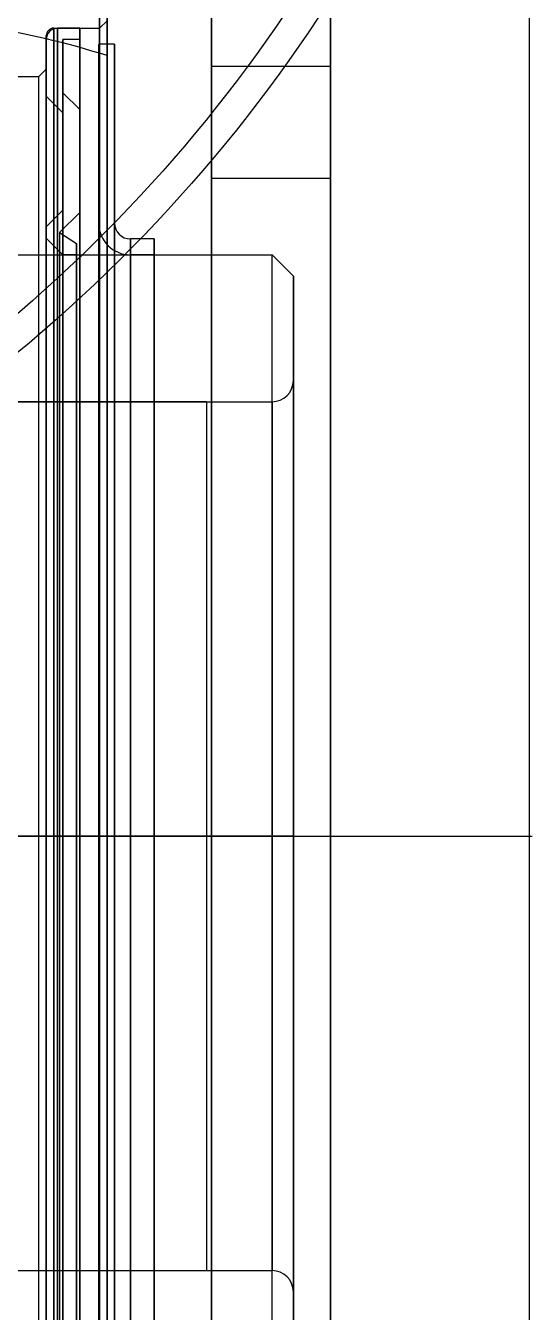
# Model space of a CAD drawing. Header units: millimetres. Extents: x -5505 to 394412, y -8522 to 584759.
# Drawn here: x 30849.1 to 30869.5, y 17937.4 to 17989.2 of the extents above; entities that cross this region are included whole.
import ezdxf

# ---------------------------------------------------------------- set-up
doc = ezdxf.new("R2010")
doc.units = ezdxf.units.MM
doc.layers.add('MAIN-1', color=7, linetype='Continuous')

# ---------------------------------------------------------------- blocks, each defined once
blk = doc.blocks.new('wewwww')
for centre, radius, start, end in [((8462.707, 3581.664), 61.758, 13.1262, 55.05539), ((8462.706, 3581.666), 60.558, 33.96134, 54.38408)]:
    blk.add_arc(centre, radius, start, end)
blk = doc.blocks.new('C-1S UP RIGHT')
for p, q in [((120, 0), (120, -267.16)), ((107.002, -126.62), (67.602, -126.62)), ((107.002, -126.62), (107.002, -161.62)), ((-501.682, -144.12), (120.122, -144.12)), ((67.602, -161.616), (107.002, -161.616))]:
    blk.add_line(p, q)
at = {"layer": 'MAIN-1'}
for p, q in [((107.202, -98.12), (107.202, -113.12)), ((107.202, -113.12), (107.202, -98.12)), ((112.002, -190.12), (112.002, -98.12)), ((112.002, -98.12), (112.002, -190.12)), ((112.002, -113.12), (112.002, -98.12)), ((112.002, -98.12), (112.002, -113.12)), ((103.002, -144.12), (103.002, -105.24)), ((103.002, -105.24), (103.002, -144.12)), ((107.202, -144.12), (107.202, -105.24)), ((103.002, -108.781), (103.002, -112.677)), ((103.002, -112.677), (103.002, -108.781)), ((102.702, -144.12), (102.702, -109.451)), ((102.702, -109.451), (102.702, -144.12)), ((103.002, -144.12), (103.002, -109.751)), ((103.002, -109.751), (103.002, -144.12)), ((103.002, -111.27), (102.702, -111.57)), ((103.002, -144.12), (103.002, -111.27)), ((100.552, -176.37), (100.552, -111.87)), ((100.552, -111.87), (100.552, -144.12)), ((100.852, -111.57), (100.852, -144.12)), ((100.852, -144.12), (100.852, -111.57)), ((100.852, -111.57), (102.702, -111.57)), ((101.009, -144.12), (101.009, -111.57)), ((101.009, -111.57), (101.009, -144.12)), ((101.9, -111.57), (101.009, -111.57)), ((101.9, -144.12), (101.9, -111.57)), ((101.9, -111.57), (101.9, -144.12)), ((102.702, -144.12), (102.702, -111.57)), ((100.552, -176.214), (100.552, -112.027)), ((100.552, -112.027), (100.552, -176.214)), ((101.226, -144.12), (101.226, -112.027)), ((101.226, -112.027), (101.226, -144.12)), ((101.9, -112.027), (101.226, -112.027)), ((101.9, -112.027), (101.9, -144.12)), ((102.664, -144.12), (102.664, -112.221)), ((102.664, -112.221), (102.664, -144.12)), ((103.302, -112.221), (102.664, -112.221)), ((103.302, -144.12), (103.302, -112.221)), ((103.302, -112.221), (103.302, -144.12)), ((103.002, -112.677), (103.002, -175.563)), ((103.002, -175.563), (103.002, -112.677)), ((100.552, -113.22), (100.252, -113.52)), ((100.552, -144.12), (100.552, -113.22)), ((112.002, -113.12), (107.202, -113.12)), ((107.202, -113.12), (107.202, -117.62)), ((112.002, -113.12), (107.202, -113.12)), ((107.202, -117.62), (107.202, -113.12)), ((112.002, -117.62), (112.002, -113.12)), ((112.002, -117.62), (112.002, -113.12)), ((97.006, -113.52), (100.252, -113.52)), ((100.252, -144.12), (100.252, -113.52)), ((100.552, -114.309), (100.552, -144.12)), ((100.552, -114.309), (101.226, -114.983)), ((101.226, -114.174), (101.226, -144.12)), ((101.226, -114.174), (101.9, -114.848)), ((101.226, -144.12), (101.226, -114.983)), ((101.226, -114.983), (101.226, -144.12)), ((101.9, -144.12), (101.9, -114.848)), ((101.9, -114.848), (101.9, -144.12)), ((112.002, -117.62), (107.202, -117.62)), ((107.202, -117.62), (107.202, -170.62)), ((112.002, -117.62), (107.202, -117.62)), ((107.202, -170.62), (107.202, -117.62)), ((112.002, -117.62), (112.002, -170.62)), ((112.002, -170.62), (112.002, -117.62)), ((101.226, -118.896), (100.552, -119.57)), ((101.9, -118.99), (101.091, -119.798)), ((101.226, -118.896), (101.226, -144.12)), ((101.9, -118.99), (101.9, -144.12)), ((100.552, -144.12), (100.552, -119.57)), ((100.552, -119.57), (100.552, -144.12)), ((102.664, -168.816), (102.664, -119.424)), ((102.664, -119.424), (102.664, -168.816)), ((103.302, -119.424), (103.302, -168.816)), ((103.302, -144.12), (103.302, -119.424)), ((100.552, -120.026), (100.552, -144.12)), ((100.552, -120.026), (101.226, -120.7)), ((101.091, -119.798), (101.091, -144.12)), ((101.091, -119.798), (101.765, -120.244)), ((103.94, -144.12), (103.94, -120.062)), ((103.94, -120.062), (103.94, -144.12)), ((104.902, -120.062), (103.94, -120.062)), ((104.902, -144.12), (104.902, -120.062)), ((104.902, -120.062), (104.902, -144.12)), ((97.448, -120.7), (109.644, -120.7)), ((101.226, -120.7), (101.226, -144.12)), ((101.765, -120.7), (101.226, -120.7)), ((101.765, -144.12), (101.765, -120.244)), ((101.765, -120.244), (101.765, -144.12)), ((101.765, -120.7), (101.765, -144.12)), ((103.94, -144.12), (103.94, -120.7)), ((103.94, -120.7), (103.94, -144.12)), ((104.902, -120.7), (103.94, -120.7)), ((104.902, -120.7), (104.902, -144.12)), ((109.644, -144.12), (109.644, -120.7)), ((109.644, -120.7), (110.502, -121.558)), ((110.502, -144.12), (110.502, -121.558)), ((110.502, -121.558), (110.502, -144.12)), ((110.502, -162.478), (110.502, -125.762)), ((110.502, -125.762), (110.502, -162.478)), ((68.46, -126.62), (109.644, -126.62)), ((109.644, -144.12), (109.644, -126.62)), ((109.644, -126.62), (109.644, -144.12)), ((68.46, -144.12), (109.644, -144.12)), ((109.644, -144.12), (78.102, -144.12)), ((100.252, -144.12), (97.006, -144.12)), ((97.006, -144.12), (100.252, -144.12)), ((109.644, -144.12), (97.448, -144.12)), ((97.448, -144.12), (109.644, -144.12)), ((100.552, -144.12), (100.252, -144.12)), ((100.252, -144.12), (100.552, -144.12)), ((100.252, -174.72), (100.252, -144.12)), ((100.552, -175.02), (100.552, -144.12)), ((100.552, -144.12), (100.552, -176.37)), ((100.552, -144.12), (101.226, -144.12)), ((100.552, -144.12), (100.552, -173.931)), ((101.226, -144.12), (100.552, -144.12)), ((100.552, -144.12), (101.226, -144.12)), ((101.226, -144.12), (100.552, -144.12)), ((100.552, -144.12), (101.226, -144.12)), ((100.552, -144.12), (100.552, -168.214)), ((101.226, -144.12), (100.552, -144.12)), ((100.552, -144.12), (100.552, -168.67)), ((100.552, -168.67), (100.552, -144.12)), ((102.702, -144.12), (100.852, -144.12)), ((100.852, -144.12), (102.702, -144.12)), ((100.852, -176.67), (100.852, -144.12)), ((100.852, -144.12), (100.852, -176.67)), ((101.009, -176.67), (101.009, -144.12)), ((101.009, -144.12), (101.9, -144.12)), ((101.9, -144.12), (101.009, -144.12)), ((101.009, -144.12), (101.009, -176.67)), ((101.091, -144.12), (101.765, -144.12)), ((101.765, -144.12), (101.091, -144.12)), ((101.091, -144.12), (101.9, -144.12)), ((101.091, -144.12), (101.091, -168.442)), ((101.9, -144.12), (101.091, -144.12)), ((101.226, -144.12), (101.226, -173.257)), ((101.226, -173.257), (101.226, -144.12)), ((101.226, -144.12), (101.226, -167.54)), ((101.226, -144.12), (101.765, -144.12)), ((101.765, -144.12), (101.226, -144.12)), ((101.226, -144.12), (101.9, -144.12)), ((101.9, -144.12), (101.226, -144.12)), ((101.226, -144.12), (101.9, -144.12)), ((101.226, -144.12), (101.226, -176.214)), ((101.226, -176.214), (101.226, -144.12)), ((101.9, -144.12), (101.226, -144.12)), ((101.226, -144.12), (101.226, -174.066)), ((101.226, -144.12), (101.226, -169.344)), ((101.765, -144.12), (101.765, -167.54)), ((101.765, -144.12), (101.765, -167.997)), ((101.765, -167.997), (101.765, -144.12)), ((101.9, -144.12), (101.9, -176.67)), ((101.9, -176.67), (101.9, -144.12)), ((101.9, -144.12), (101.9, -169.251)), ((101.9, -144.12), (101.9, -176.214)), ((101.9, -144.12), (101.9, -173.392)), ((101.9, -173.392), (101.9, -144.12)), ((102.664, -144.12), (102.664, -176.019)), ((102.664, -176.019), (102.664, -144.12)), ((102.664, -144.12), (103.302, -144.12)), ((103.302, -144.12), (102.664, -144.12)), ((102.702, -178.789), (102.702, -144.12)), ((102.702, -144.12), (102.702, -178.789)), ((103.002, -144.12), (102.702, -144.12)), ((102.702, -144.12), (103.002, -144.12)), ((103.002, -144.12), (102.702, -144.12)), ((102.702, -144.12), (103.002, -144.12)), ((102.702, -176.67), (102.702, -144.12)), ((103.002, -144.12), (107.202, -144.12)), ((107.202, -144.12), (103.002, -144.12)), ((103.002, -144.12), (103.002, -183)), ((103.002, -183), (103.002, -144.12)), ((103.002, -144.12), (103.002, -178.489)), ((103.002, -178.489), (103.002, -144.12)), ((103.002, -176.97), (103.002, -144.12)), ((103.302, -144.12), (103.302, -176.019)), ((103.302, -176.019), (103.302, -144.12)), ((103.302, -168.816), (103.302, -144.12)), ((103.94, -167.54), (103.94, -144.12)), ((103.94, -144.12), (104.902, -144.12)), ((103.94, -144.12), (103.94, -167.54)), ((104.902, -144.12), (103.94, -144.12)), ((103.94, -144.12), (104.902, -144.12)), ((104.902, -144.12), (103.94, -144.12)), ((103.94, -144.12), (103.94, -168.178)), ((103.94, -168.178), (103.94, -144.12)), ((104.902, -144.12), (104.902, -167.54)), ((104.902, -144.12), (104.902, -168.178)), ((104.902, -168.178), (104.902, -144.12)), ((107.202, -183), (107.202, -144.12)), ((109.644, -161.62), (109.644, -144.12)), ((109.644, -144.12), (109.644, -161.62)), ((109.644, -167.54), (109.644, -144.12)), ((110.502, -144.12), (109.644, -144.12)), ((109.644, -144.12), (110.502, -144.12)), ((110.502, -144.12), (110.502, -166.682)), ((110.502, -166.682), (110.502, -144.12)), ((68.46, -161.62), (109.644, -161.62))]:
    blk.add_line(p, q, dxfattribs=at)
for centre, radius, start, end in [((93.002, -144.12), 32.995, 72.3573, 90), ((93.002, -144.12), 32.995, 72.3573, 90), ((100.852, -111.87), 0.3, 90, 180), ((101.009, -112.027), 0.456, 90, 180), ((103.94, -119.424), 1.276, 180, 270), ((103.94, -119.424), 0.638, 180, 270), ((109.644, -125.762), 0.858, 270, 360), ((109.644, -162.478), 0.858, 360, 90)]:
    blk.add_arc(centre, radius, start, end, dxfattribs=at)
at = {"xscale": -1, "rotation": 180}
blk.add_blockref('wewwww', (-8402.729, 3504.564), dxfattribs=at)
blk = doc.blocks.new('arrow_C')
blk.add_circle((0, 0), 394.36)

msp = doc.modelspace()

# ---------------------------------------------------------------- block references
for name, p in [('arrow_C', (30866.336, 18000.713)), ('arrow_C', (30866.336, 18000.713)), ('C-1S UP RIGHT', (30749.336, 18100.713)), ('C-1S UP RIGHT', (30749.336, 18100.713))]:
    msp.add_blockref(name, p)

doc.saveas('drawing.dxf')
